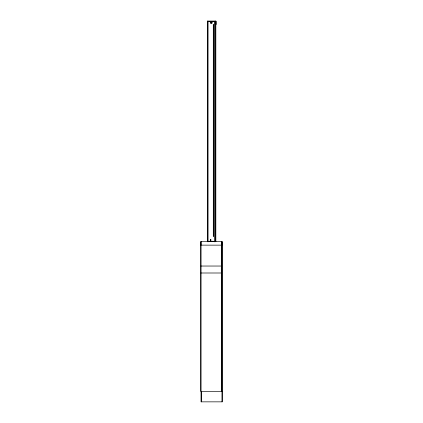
<?xml version="1.0" encoding="UTF-8"?>
<svg xmlns="http://www.w3.org/2000/svg" width="423" height="423" viewBox="0 0 423 423"><rect width="100%" height="100%" fill="white"/><g stroke="black" fill="none" stroke-linecap="round" stroke-linejoin="round"><path stroke-width="0.63" d="M201.01 241.66L200.999 245.139L221.684 245.139L221.678 241.66L221.684 391.402M208.084 241.306L208.513 241.284M208.486 241.284L210.289 241.195M210.252 241.195L214.435 241.295M207.698 241.427L208.068 241.39M207.339 21.15L215.973 21.15L215.973 24.634L215.904 21.219L207.407 21.219M210.358 22.266L212.298 22.266M215.244 24.634L215.312 21.15M210.527 239.397L210.839 239.397M221.895 245.139L221.99 241.66L222.001 401.85M200.999 266.035L221.684 266.035M200.999 272.999L221.684 272.999M221.964 391.402L200.724 391.402L200.724 241.66L222.276 241.66L222.276 401.85L201.036 401.85L201.036 241.66M214.614 241.39L215.836 241.438M214.895 241.401L215.175 241.411M215.836 21.219L215.836 241.766M215.175 21.219L215.244 241.766M214.614 21.219L214.614 241.861M210.839 239.339L210.839 241.311L210.527 241.311L210.527 239.339M208.068 21.219L208.068 241.861M207.513 21.219L207.513 241.644M207.444 21.219L207.476 241.766M207.376 21.15L207.407 24.634M201.316 391.301L201.316 401.85M213.641 24.703L213.292 24.703L213.292 236.436L213.641 236.436L213.641 24.703M210.998 23.566A0.698 0.698 0 0 0 212.039 22.958A0.698 0.698 0 0 0 210.998 22.356A0.698 0.698 0 0 0 210.998 23.566"/></g></svg>
